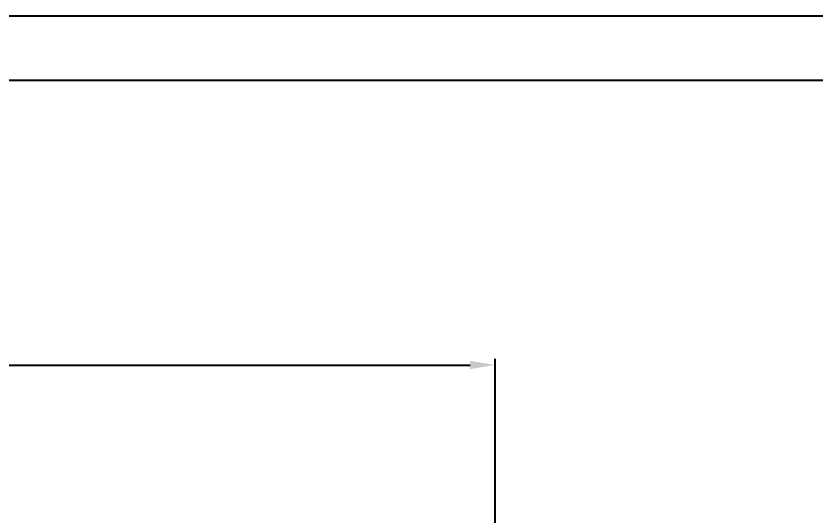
# Model space of a CAD drawing. Header units: millimetres. Extents: x 3916 to 6020, y 1867 to 2649.
# Drawn here: x 4264.4 to 4425.1, y 2548.9 to 2649.2 of the extents above; entities that cross this region are included whole.
import ezdxf

# ---------------------------------------------------------------- set-up
doc = ezdxf.new("R2010")
doc.units = ezdxf.units.MM
doc.styles.add('宋体', font='')
doc.styles.get('宋体').set_extended_font_data('SimSun')
doc.dimstyles.new('尺寸标注$0', dxfattribs={"dimtxt": 20, "dimasz": 5, "dimexe": 1.25, "dimexo": 1, "dimtad": 1, "dimdec": 0, "dimdsep": 46, "dimtxsty": '宋体', "dimcen": 2.5, "dimclrd": 1, "dimclre": 1, "dimclrt": 1, "dimadec": 0, "dimazin": 0, "dimtfac": 1, "dimtdec": 0, "dimtmove": 0, "dimatfit": 3, "dimfxl": 0, "dimarcsym": 0})

# ---------------------------------------------------------------- blocks, each defined once
blk = doc.blocks.new('*D21')
at = {"color": 1, "lineweight": -2, "transparency": 16777216}
for p, q in [((4060.69, 2524.15), (4060.69, 2580.33)), ((4360.63, 2531.06), (4360.63, 2580.33)), ((4065.69, 2579.08), (4355.63, 2579.08))]:
    blk.add_line(p, q, dxfattribs=at)
at = {"color": 1, "transparency": 16777216}
for points in [[(4065.69, 2579.92), (4065.69, 2578.25), (4060.69, 2579.08)], [(4355.63, 2579.92), (4355.63, 2578.25), (4360.63, 2579.08)]]:
    blk.add_solid(points, dxfattribs=at)
at = {"layer": 'Defpoints', "color": 0, "transparency": 16777216}
for p in [(4360.63, 2579.08), (4360.63, 2530.06), (4060.69, 2523.15)]:
    blk.add_point(p, dxfattribs=at)
at = {"color": 1, "transparency": 16777216, "insert": (4210.66, 2589.71), "char_height": 20, "attachment_point": 5, "style": '宋体'}
blk.add_mtext('300', dxfattribs=at)
blk = doc.blocks.new('A$C765A0FFE')
at = {"color": 0, "lineweight": -3}
for p, q in [((0, 987.23), (1391.52, 987.23)), ((71.55, 969.34), (1373.63, 969.34))]:
    blk.add_line(p, q, dxfattribs=at)
blk = doc.blocks.new('A$C4B561680')
blk.add_blockref('A$C765A0FFE', (0, 0))

msp = doc.modelspace()

# ---------------------------------------------------------------- block references
at = {"xscale": 0.7200000000000001, "yscale": 0.7200000000000001, "zscale": 0.7200000000000001}
msp.add_blockref('A$C4B561680', (3915.72, 1938.4), dxfattribs=at)

# ---------------------------------------------------------------- dimensions: what is measured, and where the dimension line sits
dim = msp.add_linear_dim(base=(4360.63, 2579.08), p1=(4060.69, 2523.15), p2=(4360.63, 2530.06), dimstyle='尺寸标注$0')
dim.commit()
dim.dimension.update_dxf_attribs({"geometry": '*D21', "text_midpoint": (4210.66, 2579.08), "dimtype": 160})

doc.saveas('drawing.dxf')
